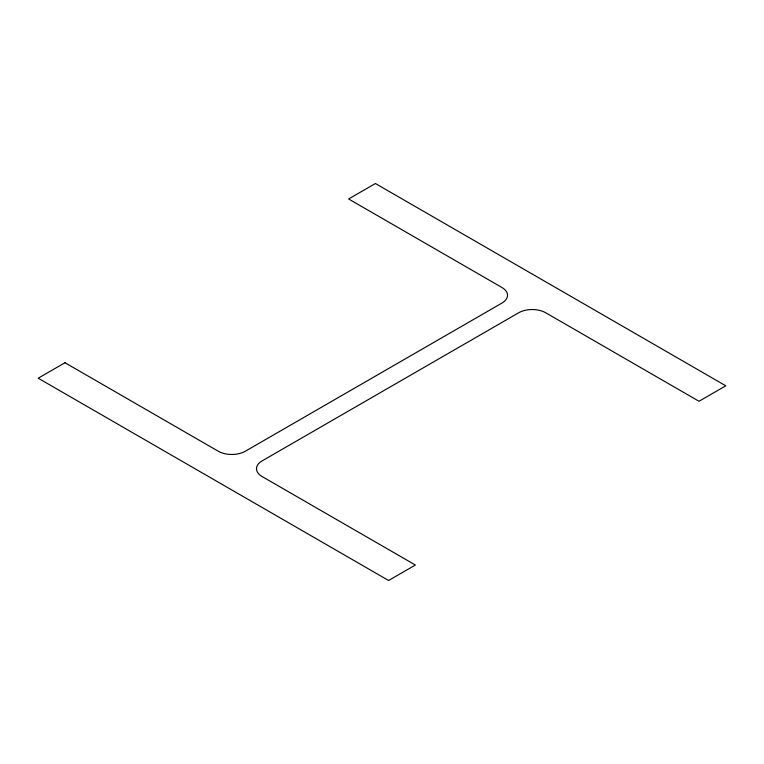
<?xml version="1.0" encoding="UTF-8"?>
<svg xmlns="http://www.w3.org/2000/svg" width="764" height="764" viewBox="0 0 764 764"><rect width="100%" height="100%" fill="white"/><g stroke="black" fill="none" stroke-linecap="round" stroke-linejoin="round"><path stroke-width="1.15" d="M64.988 362.728L38.2 378.199L388.58 580.487L415.377 565.026L262.071 476.516A19.1 11.03 0 0 1 262.071 460.921L518.699 312.762A19.1 11.03 0 0 1 545.716 312.762L699.012 401.272L725.8 385.801L375.42 183.513L348.623 198.974L501.929 287.484A19.1 11.03 0 0 1 501.929 303.079L245.301 451.237A19.1 11.03 0 0 1 218.284 451.237L64.988 362.728"/></g></svg>
